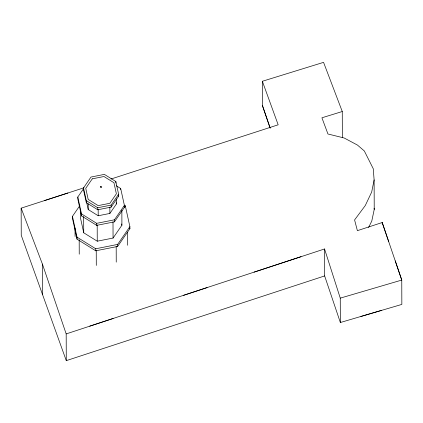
<?xml version="1.0" encoding="UTF-8"?>
<svg xmlns="http://www.w3.org/2000/svg" width="423" height="423" viewBox="0 0 423 423"><rect width="100%" height="100%" fill="white"/><g stroke="black" fill="none" stroke-linecap="round" stroke-linejoin="round"><path stroke-width="0.63" d="M262.45 105.613L270.138 128.037L262.45 105.613L262.366 81.269L323.563 62.355L342.265 111.524L321.919 117.795L327.952 133.996L344.174 137.998L357.451 145.063L364.325 150.958L373.26 168.745L374.117 179.928L371.685 192.031L365.271 205.562L354.585 219.934L357.387 230.662L382.202 222.53L401.765 280.068L401.85 304.412L340.351 322.516L324.642 275.933L324.547 248.962L66.184 333.911L66.279 360.645L324.642 275.933M374.117 179.928L374.223 209.48L371.785 221.033L368.581 227.521M83.516 187.918L90.998 177.047L104.386 174.392L115.823 181.499L118.614 194.21L118.62 196.24L111.133 207.111L97.75 209.766L86.313 202.659L83.521 189.943L83.516 187.918L86.308 200.629L86.313 202.659M111.133 207.111L111.127 205.081L118.614 194.21M116.346 185.819L120.687 188.51L124.394 205.382L124.399 207.413L114.464 221.837L96.703 225.364L81.523 215.926L77.816 199.059L77.806 197.028L83.696 188.484M124.214 205.155L125.314 205.842L129.887 226.638L129.893 228.669L117.642 246.45L95.746 250.802L77.034 239.169L72.46 218.368L72.455 216.338L79.878 205.562M86.599 202.157L88.222 209.554L98.205 215.756L109.88 213.435L116.415 203.955L116.399 198.958M114.464 221.837L114.453 219.807L124.394 205.382M80.402 209.295L80.433 217.771L83.733 232.793L97.248 241.195L113.063 238.054L121.909 225.21L121.856 210.215M117.642 246.45L117.636 244.42L129.887 226.638M89.671 326.191L113.163 318.466M183.619 295.302L207.111 287.571M254.086 272.132L301.06 256.682M44.51 200.587L67.881 193.004M66.279 360.645L21.245 235.278L21.15 208.164L83.987 187.78M110.916 179.045L278.165 124.801L262.366 81.269M360.851 316.478L381.35 310.445M340.351 322.516L340.266 298.13L401.765 280.068L395.246 260.885M72.455 216.338L77.023 237.139L95.741 248.772L117.636 244.42M86.308 200.629L97.745 207.735L111.127 205.081M77.806 197.028L81.512 213.901L96.693 223.333L114.453 219.807M21.15 208.164L42.416 264.089L66.184 333.911M388.721 241.713L382.202 222.53L382.207 223.836M324.547 248.962L340.266 298.13M129.618 227.41L129.893 228.669M124.124 206.16L124.399 207.413M118.202 194.331L118.62 196.24M121.634 223.957L121.909 225.21M116.145 202.717L116.415 203.955M374.117 208.227L374.223 209.48M342.265 111.524L342.355 137.48M127.355 232.148L127.402 245.271M125.314 205.842L125.319 206.852M120.687 188.51L120.687 189.525M116.188 246.382L116.24 262.133M115.823 181.499L115.828 183.022M113.004 221.752L113.063 238.054M109.858 207.196L109.88 213.435M98.184 209.512L98.205 215.756M97.745 207.735L97.75 209.766M97.19 224.893L97.248 241.195M96.693 223.333L96.703 225.364M96.238 250.342L96.291 265.438M95.741 248.772L95.746 250.802M88.201 203.934L88.222 209.554M83.675 216.491L83.733 232.793M81.512 213.901L81.523 215.926M79.186 239.746L79.238 254.181M77.023 237.139L77.034 239.169M75.045 228.013L75.077 236.547M42.416 264.089L42.522 294.519M100.611 186.395L100.404 187.426L101.488 187.616L101.694 186.591L100.611 186.395M92.283 178.834L85.747 188.32L88.185 199.407L98.168 205.615L109.848 203.294L116.378 193.808L113.94 182.715L103.963 176.513L92.283 178.834"/></g></svg>
